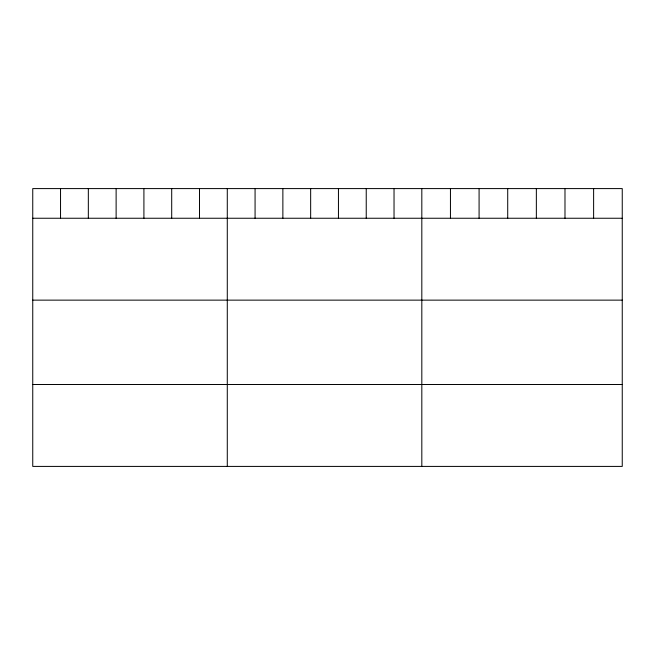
<?xml version="1.0" encoding="UTF-8"?>
<svg xmlns="http://www.w3.org/2000/svg" width="655" height="655" viewBox="0 0 655 655"><rect width="100%" height="100%" fill="white"/><g stroke="black" fill="none" stroke-linecap="round" stroke-linejoin="round"><path stroke-width="0.98" d="M622.25 218.246L622.25 466.409L32.75 466.409L32.75 188.591L622.25 188.591L622.25 218.246L32.75 218.246M32.75 300.137L622.25 300.137M32.75 384.51L622.25 384.51M593.618 188.591L593.618 218.246M564.987 188.591L564.987 218.246M536.355 188.591L536.355 218.246M507.715 188.591L507.715 218.246M479.083 188.591L479.083 218.246M450.452 188.591L450.452 218.246M421.82 188.591L421.82 466.409M394.032 188.591L394.032 218.246M366.235 188.591L366.235 218.246M338.447 188.591L338.447 218.246M310.658 188.591L310.658 218.246M282.87 188.591L282.87 218.246M255.073 188.591L255.073 218.246M227.285 188.591L227.285 466.409M199.497 188.591L199.497 218.246M171.7 188.591L171.7 218.246M143.912 188.591L143.912 218.246M116.123 188.591L116.123 218.246M88.335 188.591L88.335 218.246M60.538 188.591L60.538 218.246"/></g></svg>
